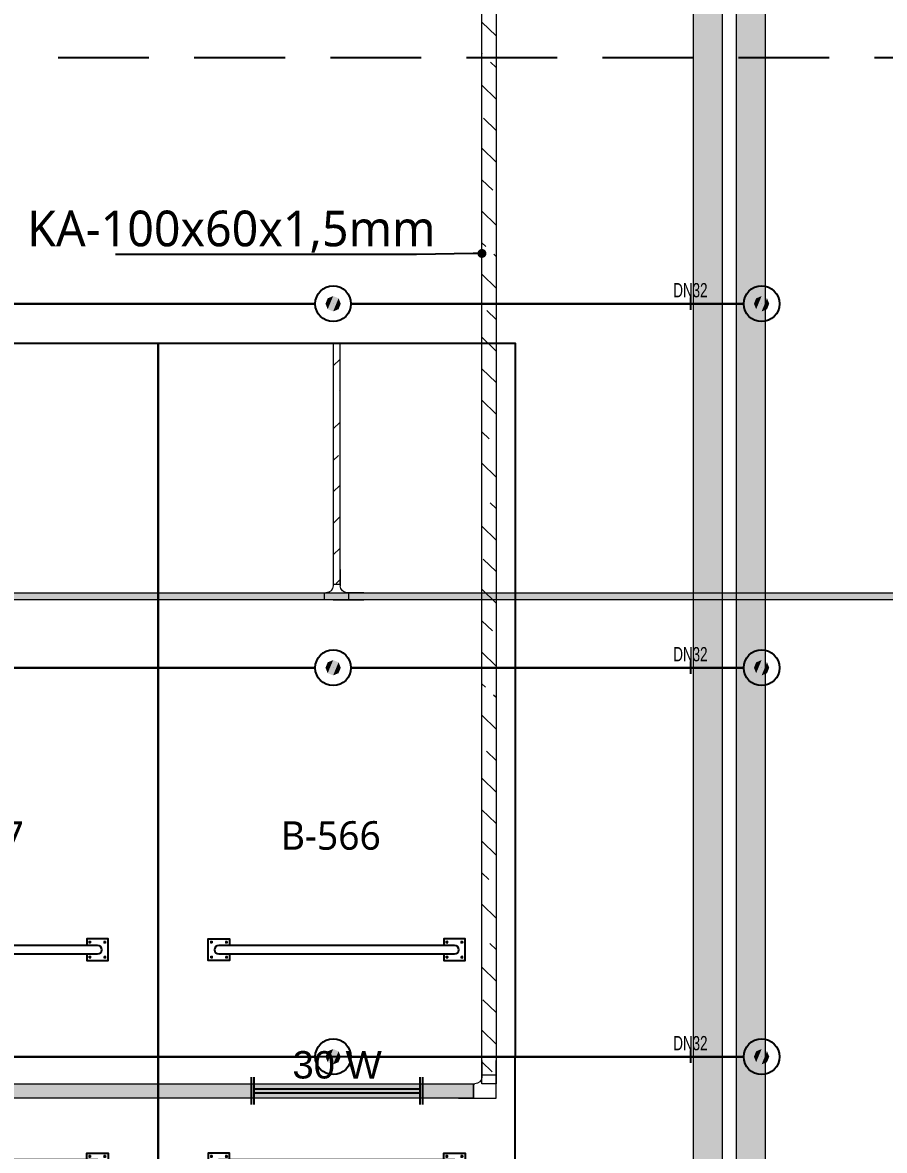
# Model space of a CAD drawing. Header units: millimetres. Extents: x -379292 to 1221486, y 92049 to 447512.
# Drawn here: x -173054 to -167020, y 148162 to 156064 of the extents above; entities that cross this region are included whole.
import ezdxf
from ezdxf import colors
from ezdxf.entities.mleader import LeaderData, LeaderLine
from ezdxf.enums import TextEntityAlignment as Align
from ezdxf.math import Vec2, Vec3

# ---------------------------------------------------------------- set-up
doc = ezdxf.new("R2010")
doc.units = ezdxf.units.MM
doc.linetypes.add('HIDDEN', pattern=[9.525, 6.35, -3.175])
for name, color, linetype in [('-M-YNGN-BORUID', 7, 'Continuous'), ('-M-YNGN-BORUUZUN', 7, 'Continuous'), ('-M-YNGN-BORUYUK', 7, 'Continuous'), ('-M-YNGN-SPR-YUK', 7, 'Continuous'), ('-M-YNGN-ZON6-CAP-', 7, 'Continuous'), ('-M-YNGN-ZON6-SPR-', 7, 'Continuous'), ('05_SYMBOL', 2, 'Continuous'), ('08_LAMP', 4, 'Continuous'), ('202-A-Y-MahalAd', 141, 'Continuous'), ('EYazı', 7, 'Continuous')]:
    doc.layers.add(name, color=color, linetype=linetype)
doc.layers.add('-M-YNGN-SPR-CAPCIZGI', color=188, linetype='Continuous', plot=False)
for name, color, linetype, lineweight in [('-M-YNGN-ZON6', 2, 'SP', 30), ('E_CT_AYDINLATMA', 3, 'Continuous', 9), ('E_CT_KIRMIZI', 1, 'Continuous', 9)]:
    doc.layers.add(name, color=color, linetype=linetype, lineweight=lineweight)
doc.styles.add('CIZGI', font='tahoma.ttf', dxfattribs={"width": 0.8, "oblique": 20})
doc.styles.add('HCAD', font='HCAD.SHX', dxfattribs={"width": 0.8, "height": 0.2})
doc.styles.add('PIPESIZE', font='hcad.shx', dxfattribs={"width": 0.8})
doc.styles.add('SPR-NOT', font='romans.shx')
doc.styles.get("Standard").update_dxf_attribs({"font": 'segoeuil.ttf'})
doc.styles.add('YAZI-2', font='arial.ttf', dxfattribs={"height": 2})
doc.linetypes.add('SP', pattern='A,2,-0.1,["SP",CIZGI,S=0.14,R=0.2,X=0,Y=-0.07],-0.255', length=2.355)

# ---------------------------------------------------------------- blocks, each defined once
blk = doc.blocks.new('202_Vida')
at = {"color": 0, "linetype": 'ByBlock', "ltscale": 0.2}
for points in [[(0.96, 0), (-0.96, 0)], [(0, 0.96), (0, -0.96)]]:
    blk.add_lwpolyline(points, dxfattribs=at)
at = {"color": 0, "linetype": 'ByBlock'}
for radius in [0.42, 0.23, 0.155]:
    blk.add_circle((0, 0), radius, dxfattribs=at)
blk = doc.blocks.new('202_Stoper')
at = {"color": 0, "linetype": 'ByBlock'}
for points in [[(-750, -30), (-750, -75), (-900, -75), (-900, 75), (-750, 75), (-750, 30)], [(750, -30), (750, -75), (900, -75), (900, 75), (750, 75), (750, 30)]]:
    blk.add_lwpolyline(points, dxfattribs=at)
blk.add_lwpolyline([(825, -30, 1), (825, 30), (-825, 30, 1), (-825, -30)], format="xyb", close=True, dxfattribs=at)
at = {"color": 0, "linetype": 'ByBlock', "yscale": 10, "zscale": 10, "rotation": 180}
for p, xscale in [((-877, 53), -10), ((-772, 53), 10), ((772, 53), -10), ((877, 53), 10)]:
    blk.add_blockref('202_Vida', p, dxfattribs=dict(at, xscale=xscale))
at = {"color": 0, "linetype": 'ByBlock', "yscale": 10, "zscale": 10}
for p, xscale in [((-877, -52), 10), ((-772, -52), -10), ((772, -52), 10), ((877, -52), -10)]:
    blk.add_blockref('202_Vida', p, dxfattribs=dict(at, xscale=xscale))
blk = doc.blocks.new('202_Mahalblok')
at = {"color": 0, "linetype": 'ByBlock', "flags": 128}
blk.add_lwpolyline([(0, 0), (0, 5000), (2500, 5000), (2500, 0)], close=True, dxfattribs=at)
at = {"color": 252}
blk.add_blockref('202_Stoper', (1250, 750), dxfattribs=at)
at = {"color": 0, "linetype": 'ByBlock', "ltscale": 25}
blk.add_attdef('MAHALNO', text='', height=200, dxfattribs=at).set_placement((1208.7, 1390), align=Align.BOTTOM_CENTER)
blk = doc.blocks.new('OtoParkBodrumKatMimari')
at = {"layer": '05_SYMBOL', "color": 252, "linetype": 'HIDDEN', "ltscale": 100}
blk.add_lwpolyline([(118969.2, 41000), (30876.5, 41000, -0.179563), (29571.8, 41484.2), (17953.5, 51484.2, -0.695543), (19258.2, 55000), (127790.7, 55000, -0.645796), (129290.5, 51676.9), (120469.1, 41676.9, -0.215217)], format="xyb", close=True, dxfattribs=at)
at = {"layer": '202-A-Y-MahalAd', "color": 8, "ltscale": 25}
for p, values in [((71750, 48000), {'MAHALNO': 'B-567'}), ((74250, 48000), {'MAHALNO': 'B-566'})]:
    blk.add_blockref('202_Mahalblok', p, dxfattribs=at).add_auto_attribs(values)
ref = blk.add_blockref('202_Mahalblok', (71750, 48000), dxfattribs=dict(at, xscale=-1, rotation=180))
ref.add_attrib('MAHALNO', 'B-597', dxfattribs={"layer": '0', "color": 0, "linetype": 'ByBlock', "ltscale": 25, "height": 200}).set_placement((72958.7, 46466.6), align=Align.BOTTOM_CENTER)
ref = blk.add_blockref('202_Mahalblok', (74250, 48000), dxfattribs=dict(at, xscale=-1, rotation=180))
ref.add_attrib('MAHALNO', 'B-598', dxfattribs={"layer": '0', "color": 0, "linetype": 'ByBlock', "ltscale": 25, "height": 200}).set_placement((75458.7, 46466.6), align=Align.BOTTOM_CENTER)
blk = doc.blocks.new('SP-C-UP-12')
at = {"ltscale": 10}
blk.add_line((0, 0), (0, 0), dxfattribs=at)
at = {"color": 1, "linetype": 'Continuous'}
blk.add_circle((0, 0), 12.5, dxfattribs=at)
at = {"ltscale": 10}
for points in [[(-5.37, 0), (-3.8, 3.8), (-3.8, -3.8), (0, 5.37)], [(-3.8, -3.8), (0, 5.37), (0, -5.37), (3.8, 3.8)], [(0, -5.37), (3.8, 3.8), (3.8, -3.8), (5.37, 0)]]:
    blk.add_solid(points, dxfattribs=at)
at = {"layer": '-M-YNGN-SPR-YUK', "style": 'SPR-NOT', "width": 0.5, "flags": 9}
for tag, p in [('YUK', (0, 17.77)), ('CAP', (0, 14.42)), ('TIP', (0.2, 10.78))]:
    blk.add_attdef(tag, text='', height=2.5, dxfattribs=at).set_placement(p, align=Align.MIDDLE_CENTER)
blk = doc.blocks.new('SPRKL100')
at = {"layer": '-M-YNGN-SPR-CAPCIZGI'}
blk.add_line((0, 0.431), (0, -0.431), dxfattribs=at)
at = {"layer": '-M-YNGN-BORUID', "color": 0, "style": 'HCAD', "width": 0.8, "flags": 1}
blk.add_attdef('DIC', text='', height=0.4, dxfattribs=at).set_placement((0, -1.693), align=Align.CENTER)
at = {"layer": '-M-YNGN-BORUUZUN', "color": 0, "style": 'HCAD', "width": 0.7}
blk.add_attdef('BOY', text='', height=0.8, dxfattribs=at).set_placement((0, -1.08), align=Align.CENTER)
at = {"layer": '-M-YNGN-BORUYUK', "color": 6, "style": 'PIPESIZE', "width": 0.8}
blk.add_attdef('YUK', text='', height=0.5, dxfattribs=at).set_placement((0, 1.866), align=Align.CENTER)
at = {"color": 0, "style": 'PIPESIZE', "width": 0.7}
blk.add_attdef('CAP', text='', height=1, dxfattribs=at).set_placement((0, 0.45), align=Align.CENTER)
blk = doc.blocks.new('A$C69E8D8A3')
at = {"layer": '-M-YNGN-ZON6', "ltscale": 500}
for p, q in [((-1551.01, 5191.88), (-1826.01, 5191.88)), ((-1251.01, 5191.88), (-1526.01, 5191.88)), ((-1551.01, 4936.88), (-1826.01, 4936.88)), ((-1251.01, 4936.88), (-1526.01, 4936.88)), ((-1551.01, 4664.38), (-1826.01, 4664.38)), ((-1251.01, 4664.38), (-1526.01, 4664.38))]:
    blk.add_line(p, q, dxfattribs=at)
at = {"layer": '-M-YNGN-ZON6-CAP-'}
ref = blk.add_blockref('SPRKL100', (-1288.35, 5191.88), dxfattribs=dict(at, xscale=10, yscale=10, zscale=10))
ref.add_attrib('CAP', 'DN32', dxfattribs={"layer": '0', "color": 0, "height": 10, "style": 'PIPESIZE', "width": 0.7}).set_placement((-1288.35, 5196.38), align=Align.CENTER)
ref = blk.add_blockref('SPRKL100', (-1288.35, 4936.88), dxfattribs=dict(at, xscale=10, yscale=10, zscale=10))
ref.add_attrib('CAP', 'DN32', dxfattribs={"layer": '0', "color": 0, "height": 10, "style": 'PIPESIZE', "width": 0.7}).set_placement((-1288.35, 4941.38), align=Align.CENTER)
ref = blk.add_blockref('SPRKL100', (-1288.35, 4664.38), dxfattribs=dict(at, xscale=10, yscale=10, zscale=10))
ref.add_attrib('CAP', 'DN32', dxfattribs={"layer": '0', "color": 0, "height": 10, "style": 'PIPESIZE', "width": 0.7}).set_placement((-1288.35, 4668.88), align=Align.CENTER)
at = {"layer": '-M-YNGN-ZON6-SPR-', "rotation": 180}
for p in [(-1538.51, 5191.88), (-1238.51, 5191.88), (-1538.51, 4936.88), (-1238.51, 4936.88), (-1538.51, 4664.38), (-1238.51, 4664.38)]:
    blk.add_blockref('SP-C-UP-12', p, dxfattribs=at)
blk = doc.blocks.new('*U587')
h = blk.add_hatch()
h.set_pattern_fill('ANSI33', color=0, scale=50, angle=1, style=0)
h.paths.add_polyline_path([(-1548.5, 100), (43358.4, 100), (43358.4, 0), (-1548.5, 0)])
at = {"color": 0}
blk.add_lwpolyline([(-1548.5, 100), (43358.4, 100), (43358.4, 0), (-1548.5, 0)], close=True, dxfattribs=at)
at = {"ltscale": 25, "flags": 1}
for tag, p in [('YUKSEKLIK', (-228.6, -148.7)), ('KALINLIK', (-228.6, -213.3))]:
    blk.add_attdef(tag, p, '', height=50, dxfattribs=at)
blk = doc.blocks.new('*U588')
h = blk.add_hatch()
h.set_pattern_fill('ANSI33', color=0, scale=50, angle=1, style=0)
h.paths.add_polyline_path([(-1473.6, 100), (6306.4, 100), (6306.4, 0), (-1473.6, 0)])
at = {"color": 0}
blk.add_lwpolyline([(-1473.6, 100), (6306.4, 100), (6306.4, 0), (-1473.6, 0)], close=True, dxfattribs=at)
at = {"ltscale": 25, "flags": 1}
for tag, p in [('YUKSEKLIK', (-228.6, -148.7)), ('KALINLIK', (-228.6, -213.3))]:
    blk.add_attdef(tag, p, '', height=50, dxfattribs=at)
blk = doc.blocks.new('*U128')
at = {"color": 0}
for p, q in [((0, 0), (0, 264)), ((0, 264), (264, 264)), ((160, 264), (160, 164)), ((264, 164), (150, 164)), ((0, 104), (100, 104)), ((100, 0), (100, 114))]:
    blk.add_line(p, q, dxfattribs=at)
blk.add_arc((150, 114), 50, 90, 180, dxfattribs=at)
blk = doc.blocks.new('*U752')
h = blk.add_hatch()
h.set_pattern_fill('ANSI33', color=0, scale=50, angle=1, style=0)
h.paths.add_polyline_path([(-2018.8, 50), (55717.9, 50), (55717.9, 0), (-2018.8, 0)])
at = {"color": 0}
blk.add_lwpolyline([(-2018.8, 50), (55717.9, 50), (55717.9, 0), (-2018.8, 0)], close=True, dxfattribs=at)
at = {"ltscale": 25, "flags": 1}
for tag, p in [('YUKSEKLIK', (-228.6, -148.7)), ('KALINLIK', (-228.6, -213.3))]:
    blk.add_attdef(tag, p, '', height=50, dxfattribs=at)
blk = doc.blocks.new('*U976')
h = blk.add_hatch()
h.set_pattern_fill('ANSI33', color=0, scale=50, angle=1, style=0)
h.paths.add_polyline_path([(-78993.8, 200), (5063.5, 200), (5063.5, 0), (-78993.8, 0)])
at = {"color": 0}
blk.add_lwpolyline([(-78993.8, 200), (5063.5, 200), (5063.5, 0), (-78993.8, 0)], close=True, dxfattribs=at)
at = {"ltscale": 25, "flags": 1}
for tag, p in [('YUKSEKLIK', (-228.6, -148.7)), ('KALINLIK', (-228.6, -213.3))]:
    blk.add_attdef(tag, p, '', height=50, dxfattribs=at)
blk = doc.blocks.new('*U978')
h = blk.add_hatch()
h.set_pattern_fill('ANSI33', color=0, scale=50, angle=1, style=0)
h.paths.add_polyline_path([(-79395.1, 200), (-8.8, 200), (-8.8, 0), (-79395.1, 0)])
at = {"color": 0}
blk.add_lwpolyline([(-79395.1, 200), (-8.8, 200), (-8.8, 0), (-79395.1, 0)], close=True, dxfattribs=at)
at = {"ltscale": 25, "flags": 1}
for tag, p in [('YUKSEKLIK', (-228.6, -148.7)), ('KALINLIK', (-228.6, -213.3))]:
    blk.add_attdef(tag, p, '', height=50, dxfattribs=at)
blk = doc.blocks.new('_DOT')
at = {"color": 0, "linetype": 'ByBlock'}
blk.add_line((-0.5, 0), (-1, 0), dxfattribs=at)
at = {"color": 0, "linetype": 'ByBlock', "const_width": 0.5}
blk.add_lwpolyline([(-0.25, 0, 1), (0.25, 0, 1)], format="xyb", close=True, dxfattribs=at)
blk = doc.blocks.new('40 W SIVA ÜSTÜ ETANJ LED 50')
at = {"layer": '08_LAMP'}
for p, q in [((-625, -100), (-625, 100)), ((-605, -100), (-605, 100)), ((605, -100), (605, 100)), ((625, -100), (625, 100)), ((-605, 15), (605, 15)), ((-605, -15), (605, -15))]:
    blk.add_line(p, q, dxfattribs=at)
at = {"layer": '08_LAMP', "color": 2, "style": 'YAZI-2'}
blk.add_text('30 W', height=200, dxfattribs=at).set_placement((0, 90), align=Align.CENTER)
blk = doc.blocks.new('*U1030')
h = blk.add_hatch()
h.set_pattern_fill('ANSI33', color=0, scale=50, angle=1, style=0)
h.paths.add_polyline_path([(-2092.9, 50), (-402.9, 50), (-402.9, 0), (-2092.9, 0)])
at = {"color": 0}
blk.add_lwpolyline([(-2092.9, 50), (-402.9, 50), (-402.9, 0), (-2092.9, 0)], close=True, dxfattribs=at)
at = {"ltscale": 25, "flags": 1}
for tag, p in [('YUKSEKLIK', (-228.6, -148.7)), ('KALINLIK', (-228.6, -213.3))]:
    blk.add_attdef(tag, p, '', height=50, dxfattribs=at)
blk = doc.blocks.new('*U1012')
at = {"color": 0}
for p, q in [((214, 214), (-164, 214)), ((-164, 164), (-50, 164)), ((-60, 214), (-60, 164)), ((0, 214), (214, 214)), ((214, 164), (100, 164)), ((110, 214), (110, 164)), ((0, 0), (0, 114)), ((0, 104), (50, 104)), ((50, 0), (50, 114))]:
    blk.add_line(p, q, dxfattribs=at)
for centre, start, end in [((-50, 114), 0, 90), ((100, 114), 90, 180)]:
    blk.add_arc(centre, 50, start, end, dxfattribs=at)

msp = doc.modelspace()

# ---------------------------------------------------------------- block references
at = {"color": 8}
msp.add_blockref('OtoParkBodrumKatMimari', (-246354.8, 100818.8), dxfattribs=at)

# ---------------------------------------------------------------- next in the draw order: block references
at = {"layer": '-M-YNGN-ZON6', "ltscale": 25, "xscale": 10, "yscale": 10, "zscale": 10}
msp.add_blockref('A$C69E8D8A3', (-155494.7, 102175), dxfattribs=at)
at = {"layer": '08_LAMP', "xscale": 0.96, "yscale": 0.96, "zscale": 0.96}
msp.add_blockref('40 W SIVA ÜSTÜ ETANJ LED 50', (-170852.1, 148579.8), dxfattribs=at)
at = {"layer": 'E_CT_AYDINLATMA', "color": 5, "rotation": 270}
for name, p in [('*U978', (-168355.7, 108860.9)), ('*U976', (-168055.7, 109162.2))]:
    msp.add_blockref(name, p, dxfattribs=at)
at = {"layer": 'E_CT_AYDINLATMA'}
for name, p, rotation in [('*U588', (-169737.9, 150102.3), 90), ('*U587', (-171446.4, 148628.8), 180)]:
    msp.add_blockref(name, p, dxfattribs=dict(at, rotation=rotation))
at = {"layer": 'E_CT_AYDINLATMA', "color": 2, "xscale": -1, "rotation": 270}
msp.add_blockref('*U128', (-170001.9, 148528.8), dxfattribs=at)
at = {"layer": 'E_CT_KIRMIZI', "color": 1, "xscale": -1, "rotation": 89.9999999999999}
msp.add_blockref('*U1030', (-170829.8, 151725.8), dxfattribs=at)
at = {"layer": 'E_CT_KIRMIZI', "color": 2, "xscale": -1, "rotation": 180}
msp.add_blockref('*U1012', (-170879.8, 152232.8), dxfattribs=at)
at = {"layer": 'E_CT_KIRMIZI', "color": 1, "rotation": 180}
msp.add_blockref('*U752', (-118286.9, 152068.8), dxfattribs=at)

# ---------------------------------------------------------------- next in the draw order: leaders
at = {"layer": 'EYazı', "color": 7}
ml = msp.add_multileader_mtext('Standard', dxfattribs=at)
ml.set_content('KA-100x60x1,5mm', color=7)
ml.set_leader_properties(color=1)
ml.set_arrow_properties(name='DOT')
ml.build(insert=Vec2(0, 0))
ml.multileader.update_dxf_attribs({"text_left_attachment_type": 6, "text_right_attachment_type": 6, "dogleg_length": 50, "arrow_head_size": 62.5})
ctx = ml.context
ctx.base_point, ctx.char_height, ctx.arrow_head_size, ctx.landing_gap_size, ctx.plane_origin = Vec3(-173046.8, 154439.5), 250, 62.5, 25, Vec3(-170853.6, 154395.8)
ctx.left_attachment, ctx.right_attachment = 6, 6
notes = []
notes.append((ctx, [(0, (1, 1, 0), (-170295.7, 154439.5), (-1, 0), 62.5, [(0, [(-169837.9, 154446.2)], 0, [])])]))
ctx.mtext.insert, ctx.mtext.width, ctx.mtext.defined_height, ctx.mtext.line_spacing_style, ctx.mtext.flow_direction = Vec3(-173021.8, 154746.2), 2000, 439.9, 2, 5
for ctx, leaders in notes:
    for number, flags, end, landing, length, lines in leaders:
        leader = LeaderData()
        leader.index, (leader.has_last_leader_line, leader.has_dogleg_vector, leader.attachment_direction) = number, flags
        leader.last_leader_point, leader.dogleg_vector, leader.dogleg_length = Vec3(end), Vec3(landing), length
        for number, points, colour, breaks in lines:
            line = LeaderLine()
            line.index, line.vertices, line.color, line.breaks = number, Vec3.list(points), colors.encode_raw_color(colour), breaks
            leader.lines.append(line)
        ctx.leaders.append(leader)

doc.saveas('drawing.dxf')
